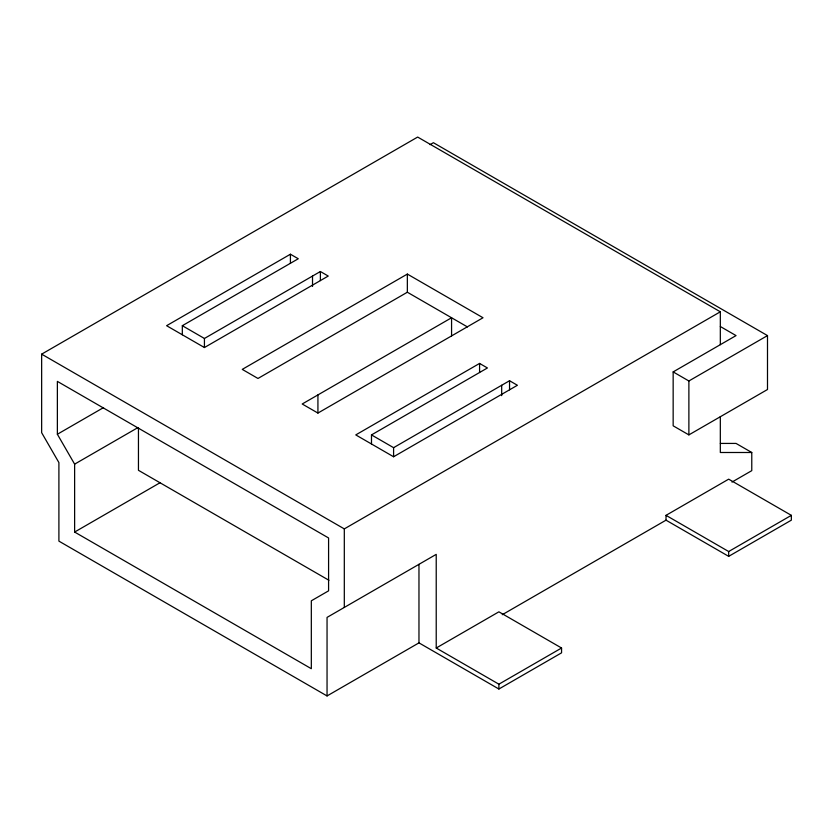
<?xml version="1.0" encoding="UTF-8"?>
<svg xmlns="http://www.w3.org/2000/svg" width="833" height="833" viewBox="0 0 833 833"><rect width="100%" height="100%" fill="white"/><g stroke="black" fill="none" stroke-linecap="round" stroke-linejoin="round"><path stroke-width="1.25" d="M327.046 695.94L327.046 617.399L436.221 554.361L436.221 648.012L498.894 611.828L561.567 648.012L561.567 652.833L498.894 689.016L418.968 642.868L327.046 695.94L58.904 541.127L58.904 462.586L41.65 432.691L41.65 354.15L417.666 137.06L720.326 311.802L720.326 344.675M430.015 144.65L433.389 142.703L767.495 335.595L767.495 389.511L688.881 434.888L673.158 425.819L673.158 371.903L736.049 335.595L720.326 326.515M182.323 325.703L298.276 258.751L290.415 254.221L166.6 325.703L204.429 347.538L328.244 276.056L320.382 271.516L204.429 338.469L182.323 325.703L182.323 334.772M57.373 434.253L57.373 381.389L328.587 537.972L328.587 590.836L311.323 600.801L311.323 668.701L74.626 532.048L74.626 464.148L57.373 434.253L103.542 407.597M74.626 464.148L137.684 427.735M451.569 335.907L451.569 317.758L302.202 403.995L317.925 413.064L483.015 317.758L407.347 274.078L242.257 369.383L257.98 378.463L407.347 292.227L467.438 326.921M74.626 532.048L160.207 482.64M371.487 434.909L487.43 367.967L479.579 363.427L355.764 434.909L393.593 456.755L517.408 385.273L509.546 380.733L393.593 447.675L371.487 434.909L371.487 443.989M41.65 354.15L344.31 528.893L720.326 311.802M673.158 371.903L688.881 380.983L767.495 335.595M666.015 520.167L666.015 515.346L728.677 479.162L791.35 515.346L791.35 520.167L728.677 556.35L666.015 520.167L502.257 614.712M731.978 482.078L751.772 470.655L751.772 452.496L736.049 443.427L720.326 443.427M436.221 648.012L498.894 684.195L561.567 648.012M666.015 515.346L728.677 551.529L791.35 515.346M751.772 452.496L720.326 452.496L720.326 416.552M328.941 580.278L138.455 470.301L138.455 427.891M728.677 551.529L728.677 556.35M688.881 380.983L688.881 434.888M509.546 380.733L509.546 389.813M501.685 385.273L501.685 395.644M498.894 684.195L498.894 689.016M479.579 363.427L479.579 372.507M418.968 564.326L418.968 642.868M407.347 274.078L407.347 292.227M393.593 447.675L393.593 456.755M344.31 528.893L344.31 607.434M320.382 271.516L320.382 280.596M317.925 394.915L317.925 413.074M312.521 276.056L312.521 286.437M290.415 254.221L290.415 263.29M204.429 338.469L204.429 347.538"/></g></svg>
